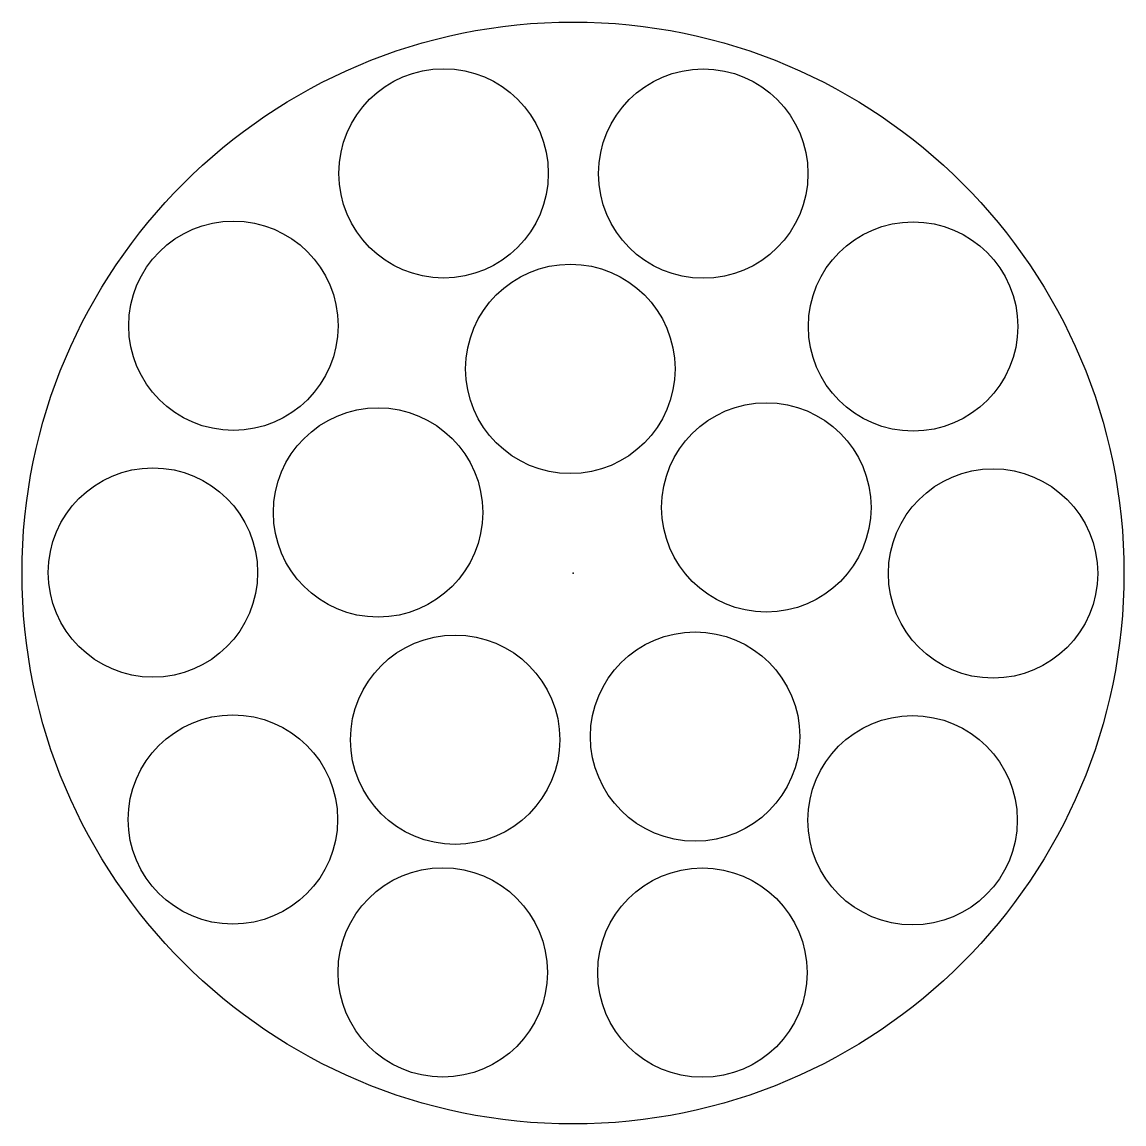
# Model space of a CAD drawing. Header units: millimetres. Extents: x -250 to 250, y -250 to 250.
import ezdxf

# ---------------------------------------------------------------- set-up
doc = ezdxf.new("R2010")
doc.units = ezdxf.units.MM
doc.layers.get('0').update_dxf_attribs({"linetype": 'CONTINUOUS'})

msp = doc.modelspace()

# ---------------------------------------------------------------- linework, layer by layer
for centre, radius in [((0, 0), 250), ((-58.7, 181.34), 47.5), ((59.1, 181.21), 47.5), ((-154.08, 112.2), 47.5), ((154.33, 111.86), 47.5), ((-1.21, 92.62), 47.5), ((87.72, 29.77), 47.5), ((-88.46, 27.47), 47.5), ((-190.6, 0.21), 47.5), ((190.6, -0.21), 47.5), ((-53.46, -75.65), 47.5), ((55.42, -74.22), 47.5), ((-154.33, -111.86), 47.5), ((154.08, -112.2), 47.5), ((-59.1, -181.21), 47.5), ((58.7, -181.34), 47.5)]:
    msp.add_circle(centre, radius)
msp.add_point((0, 0))

doc.saveas('drawing.dxf')
